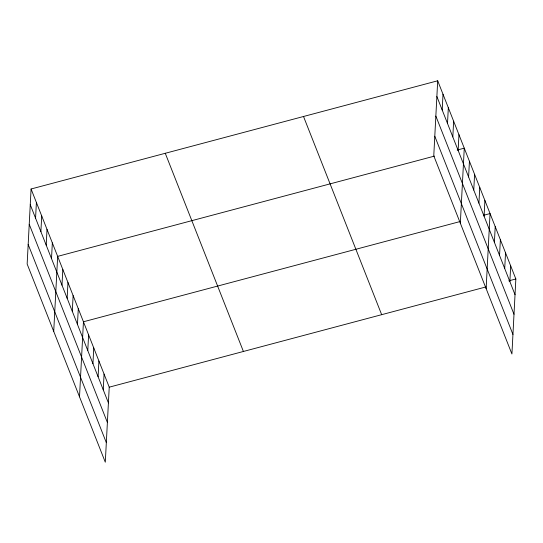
<?xml version="1.0" encoding="UTF-8"?>
<svg xmlns="http://www.w3.org/2000/svg" width="543" height="543" viewBox="0 0 543 543"><rect width="100%" height="100%" fill="white"/><g stroke="black" fill="none" stroke-linecap="round" stroke-linejoin="round"><path stroke-width="0.81" d="M31.08 188.991L27.15 264.027L105.301 462.215L109.231 387.173L31.08 188.991L437.699 80.785L515.85 278.973L511.92 354.009L433.769 155.827L437.699 80.785M35.573 218.191L36.395 202.464M40.888 231.671L41.709 215.944M46.203 245.144L47.024 229.417M51.517 258.624L52.338 242.897M53.723 331.413L57.653 256.371L434.454 156.099M61.99 285.177L62.812 269.45M67.142 298.256L67.97 282.536M72.3 311.336L73.129 295.616M77.459 324.422L78.287 308.695M79.509 396.818L83.446 321.775L460.24 221.503M87.776 350.581L88.604 334.855M92.934 363.661L93.756 347.934M98.093 376.74L98.914 361.014M103.251 389.82L104.073 374.093M442.192 109.985L443.013 94.258M447.507 123.465L448.328 107.738M452.821 136.938L453.643 121.211M458.136 150.418L458.957 134.691M460.335 223.207L464.272 148.164L457.206 150.044M468.602 176.97L469.43 161.244M473.761 190.05L474.589 174.33M478.919 203.13L479.747 187.41M484.078 216.216L484.906 200.489M486.128 288.611L490.057 213.569L483.786 215.238M494.395 242.375L495.216 226.648M499.553 255.454L500.375 239.728M504.712 268.534L505.533 252.807M509.87 281.613L510.691 265.887M109.231 387.173L486.033 286.908M508.791 280.846L515.85 278.973M436.877 96.511L515.029 294.693M435.853 116.08L513.997 314.268M434.794 136.252L512.945 334.434M303.517 116.494L381.668 314.675M165.269 153.282L243.413 351.47M30.259 204.718L108.41 402.899M29.234 224.286L107.385 422.474M28.175 244.459L106.326 442.64"/></g></svg>
